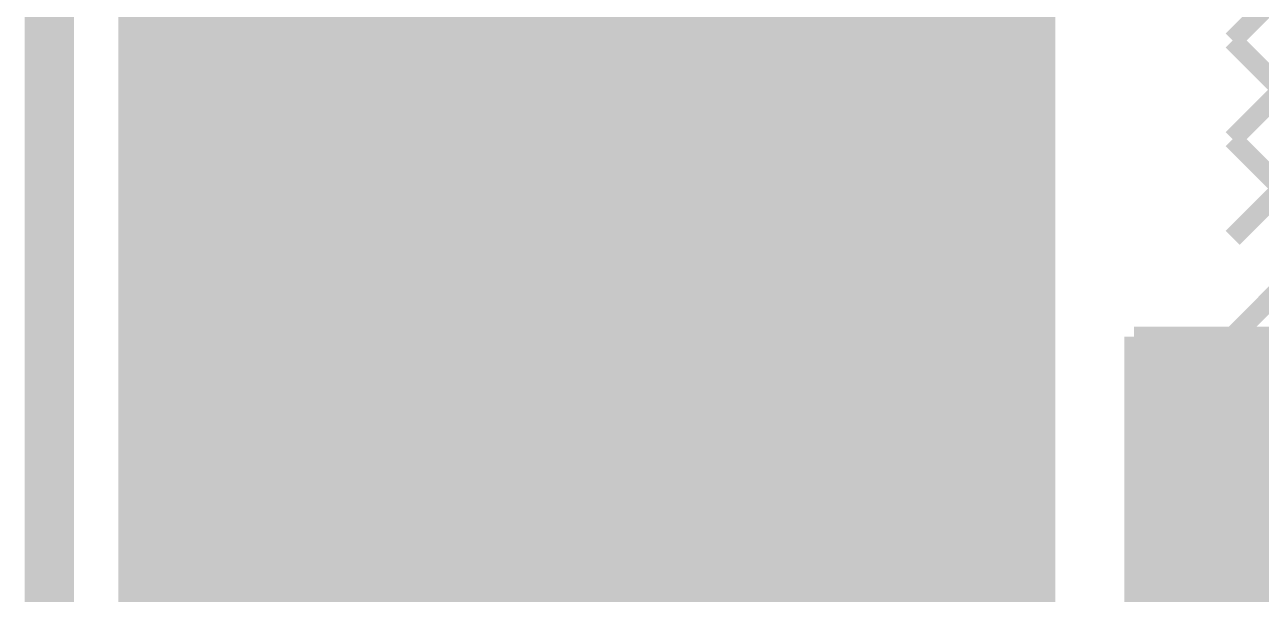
# Model space of a CAD drawing. Extents: x -5 to 112, y -62 to 71.
# Drawn here: x -5.4 to 10.53, y 4.94 to 12.27 of the extents above; entities that cross this region are included whole.
import ezdxf

# ---------------------------------------------------------------- set-up
doc = ezdxf.new("R2010")
doc.units = 0
doc.header["$MEASUREMENT"] = 0
doc.layers.get('0').update_dxf_attribs({"linetype": 'CONTINUOUS'})
for name, color, linetype in [('25-336-0_BOT', 7, 'CONTINUOUS'), ('25-336-0_DRD', 7, 'CONTINUOUS'), ('25-336-0_DRL', 2, 'CONTINUOUS'), ('25-336-0_IN1', 4, 'CONTINUOUS'), ('25-336-0_IN2', 3, 'CONTINUOUS'), ('25-336-0_SMB', 5, 'CONTINUOUS'), ('25-336-0_SMT', 10, 'CONTINUOUS'), ('25-336-0_SST', 9, 'CONTINUOUS'), ('25-336-0_TOP', 12, 'CONTINUOUS'), ('THRUHOLE_TAP', 8, 'CONTINUOUS')]:
    doc.layers.add(name, color=color, linetype=linetype)

# ---------------------------------------------------------------- blocks, each defined once
blk = doc.blocks.new('ROUND_58')
at = {"const_width": 0.35052}
blk.add_lwpolyline([(-0.17526, 0, 1), (0.17526, 0, 1)], format="xyb", close=True, dxfattribs=at)
blk = doc.blocks.new('ROUND_79')
at = {"const_width": 0.10033}
blk.add_lwpolyline([(-0.050164, 0, 1), (0.050164, 0, 1)], format="xyb", close=True, dxfattribs=at)
blk = doc.blocks.new('ROUND_73')
at = {"const_width": 0.10033}
blk.add_lwpolyline([(-0.050164, 0, 1), (0.050164, 0, 1)], format="xyb", close=True, dxfattribs=at)

msp = doc.modelspace()

# ---------------------------------------------------------------- linework, layer by layer
at = {"layer": '25-336-0_BOT', "const_width": 0.254}
for points in [[(-4.064, 24.511), (-4.064, 4.699)], [(-3.8354, 24.511), (-3.8354, 4.699)], [(-3.6068, 24.511), (-3.6068, 4.699)], [(-3.3782, 24.511), (-3.3782, 4.699)], [(-3.1496, 24.511), (-3.1496, 4.699)], [(-2.921, 24.511), (-2.921, 4.699)], [(-2.6924, 24.511), (-2.6924, 4.699)], [(-2.4638, 24.511), (-2.4638, 4.699)], [(-2.2352, 24.511), (-2.2352, 4.699)], [(-2.0066, 24.511), (-2.0066, 4.699)], [(-1.778, 24.511), (-1.778, 4.699)], [(-1.5494, 24.511), (-1.5494, 4.699)], [(-1.3208, 24.511), (-1.3208, 4.699)], [(-1.0922, 24.511), (-1.0922, 4.699)], [(-0.8636, 24.511), (-0.8636, 4.699)], [(-0.635, 24.511), (-0.635, 4.699)], [(-0.4064, 24.511), (-0.4064, 4.699)], [(-0.1778, 24.511), (-0.1778, 4.699)], [(0.0508, 24.511), (0.0508, 4.699)], [(0.2794, 24.511), (0.2794, 4.699)], [(0.508, 24.511), (0.508, 4.699)], [(0.7366, 24.511), (0.7366, 4.699)], [(0.9652, 24.511), (0.9652, 4.699)], [(1.1938, 24.511), (1.1938, 4.699)], [(1.4224, 24.511), (1.4224, 4.699)], [(1.651, 24.511), (1.651, 4.699)], [(1.8796, 24.511), (1.8796, 4.699)], [(2.1082, 24.511), (2.1082, 4.699)], [(2.3368, 24.511), (2.3368, 4.699)], [(2.5654, 24.511), (2.5654, 4.699)], [(2.794, 24.511), (2.794, 4.699)], [(3.0226, 24.511), (3.0226, 4.699)], [(3.2512, 24.511), (3.2512, 4.699)], [(3.4798, 24.511), (3.4798, 4.699)], [(3.7084, 24.511), (3.7084, 4.699)], [(3.937, 24.511), (3.937, 4.699)], [(4.1656, 24.511), (4.1656, 4.699)], [(4.3942, 24.511), (4.3942, -3.81)], [(4.6228, 24.511), (4.6228, -3.81)], [(4.8514, 24.511), (4.8514, -3.81)], [(5.08, 24.511), (5.08, -3.81)], [(5.3086, 24.511), (5.3086, -3.81)], [(5.5372, 24.511), (5.5372, -3.81)], [(5.7658, 24.511), (5.7658, -3.81)], [(5.9944, 24.511), (5.9944, -3.81)], [(6.223, 24.511), (6.223, -3.81)], [(6.4516, 24.511), (6.4516, -3.81)], [(6.6802, 24.511), (6.6802, -3.81)], [(6.9088, 24.511), (6.9088, -3.81)], [(7.1374, 24.511), (7.1374, -3.81)], [(7.366, 24.511), (7.366, -3.81)], [(7.5946, 24.511), (7.5946, -3.81)], [(12.192, 17.907), (7.747, 13.462), (7.747, -3.81), (4.318, -3.81)], [(7.747, 12.192), (-4.064, 12.192)], [(7.747, 11.9634), (-4.064, 11.9634)], [(7.747, 11.7348), (-4.064, 11.7348)], [(7.747, 11.5062), (-4.064, 11.5062)], [(7.747, 11.2776), (-4.064, 11.2776)], [(7.747, 11.049), (-4.064, 11.049)], [(7.747, 10.8204), (-4.064, 10.8204)], [(7.747, 10.5918), (-4.064, 10.5918)], [(7.747, 10.3632), (-4.064, 10.3632)], [(7.747, 10.1346), (-4.064, 10.1346)], [(7.747, 9.906), (-4.064, 9.906)], [(7.747, 9.6774), (-4.064, 9.6774)], [(7.747, 9.4488), (-4.064, 9.4488)], [(7.747, 9.2202), (-4.064, 9.2202)], [(7.747, 8.9916), (-4.064, 8.9916)], [(7.747, 8.763), (-4.064, 8.763)], [(7.747, 8.5344), (-4.064, 8.5344)], [(7.747, 8.3058), (-4.064, 8.3058)], [(7.747, 8.0772), (-4.064, 8.0772)], [(7.747, 7.8486), (-4.064, 7.8486)], [(7.747, 7.62), (-4.064, 7.62)], [(7.747, 7.3914), (-4.064, 7.3914)], [(7.747, 7.1628), (-4.064, 7.1628)], [(7.747, 6.9342), (-4.064, 6.9342)], [(7.747, 6.7056), (-4.064, 6.7056)], [(7.747, 6.477), (-4.064, 6.477)], [(7.747, 6.2484), (-4.064, 6.2484)], [(7.747, 6.0198), (-4.064, 6.0198)], [(7.747, 5.7912), (-4.064, 5.7912)], [(7.747, 5.5626), (-4.064, 5.5626)], [(7.747, 5.334), (-4.064, 5.334)], [(7.747, 5.1054), (-4.064, 5.1054)], [(7.747, 4.8768), (-4.064, 4.8768)]]:
    msp.add_lwpolyline(points, dxfattribs=at)
at = {"layer": '25-336-0_DRD'}
for points, const_width in [([(-5.08, 7.62), (-5.08, 71.12), (111.76, 71.12), (111.76, -5.08), (-5.08, -5.08), (-5.08, 7.62)], 0.635), ([(12.7, 14.605), (10.16, 12.065)], 0.254), ([(-1.27, 13.97), (-3.81, 11.43)], 0.254), ([(-1.27, 11.43), (-3.81, 13.97)], 0.254), ([(0, 13.97), (-2.54, 11.43)], 0.254), ([(0, 11.43), (-2.54, 13.97)], 0.254), ([(1.27, 13.97), (-1.27, 11.43)], 0.254), ([(1.27, 11.43), (-1.27, 13.97)], 0.254), ([(2.54, 13.97), (0, 11.43)], 0.254), ([(2.54, 11.43), (0, 13.97)], 0.254), ([(3.81, 13.97), (1.27, 11.43)], 0.254), ([(3.81, 11.43), (1.27, 13.97)], 0.254), ([(5.08, 13.97), (2.54, 11.43)], 0.254), ([(5.08, 11.43), (2.54, 13.97)], 0.254), ([(6.35, 13.97), (3.81, 11.43)], 0.254), ([(6.35, 11.43), (3.81, 13.97)], 0.254), ([(7.62, 13.97), (5.08, 11.43)], 0.254), ([(7.62, 11.43), (5.08, 13.97)], 0.254), ([(12.7, 13.335), (10.16, 10.795)], 0.254), ([(-1.27, 12.7), (-3.81, 10.16)], 0.254), ([(-1.27, 10.16), (-3.81, 12.7)], 0.254), ([(0, 12.7), (-2.54, 10.16)], 0.254), ([(0, 10.16), (-2.54, 12.7)], 0.254), ([(1.27, 12.7), (-1.27, 10.16)], 0.254), ([(1.27, 10.16), (-1.27, 12.7)], 0.254), ([(2.54, 12.7), (0, 10.16)], 0.254), ([(2.54, 10.16), (0, 12.7)], 0.254), ([(3.81, 12.7), (1.27, 10.16)], 0.254), ([(3.81, 10.16), (1.27, 12.7)], 0.254), ([(5.08, 12.7), (2.54, 10.16)], 0.254), ([(5.08, 10.16), (2.54, 12.7)], 0.254), ([(6.35, 12.7), (3.81, 10.16)], 0.254), ([(6.35, 10.16), (3.81, 12.7)], 0.254), ([(7.62, 12.7), (5.08, 10.16)], 0.254), ([(7.62, 10.16), (5.08, 12.7)], 0.254), ([(12.7, 12.065), (10.16, 9.525)], 0.254), ([(12.7, 9.525), (10.16, 12.065)], 0.254), ([(-1.27, 11.43), (-3.81, 8.89)], 0.254), ([(-1.27, 8.89), (-3.81, 11.43)], 0.254), ([(0, 11.43), (-2.54, 8.89)], 0.254), ([(0, 8.89), (-2.54, 11.43)], 0.254), ([(1.27, 11.43), (-1.27, 8.89)], 0.254), ([(1.27, 8.89), (-1.27, 11.43)], 0.254), ([(2.54, 11.43), (0, 8.89)], 0.254), ([(2.54, 8.89), (0, 11.43)], 0.254), ([(3.81, 11.43), (1.27, 8.89)], 0.254), ([(3.81, 8.89), (1.27, 11.43)], 0.254), ([(5.08, 11.43), (2.54, 8.89)], 0.254), ([(5.08, 8.89), (2.54, 11.43)], 0.254), ([(6.35, 11.43), (3.81, 8.89)], 0.254), ([(6.35, 8.89), (3.81, 11.43)], 0.254), ([(7.62, 11.43), (5.08, 8.89)], 0.254), ([(7.62, 8.89), (5.08, 11.43)], 0.254), ([(12.7, 10.795), (10.16, 8.255)], 0.254), ([(12.7, 8.255), (10.16, 10.795)], 0.254), ([(-1.27, 10.16), (-3.81, 7.62)], 0.254), ([(-1.27, 7.62), (-3.81, 10.16)], 0.254), ([(0, 10.16), (-2.54, 7.62)], 0.254), ([(0, 7.62), (-2.54, 10.16)], 0.254), ([(1.27, 10.16), (-1.27, 7.62)], 0.254), ([(1.27, 7.62), (-1.27, 10.16)], 0.254), ([(2.54, 10.16), (0, 7.62)], 0.254), ([(2.54, 7.62), (0, 10.16)], 0.254), ([(3.81, 10.16), (1.27, 7.62)], 0.254), ([(3.81, 7.62), (1.27, 10.16)], 0.254), ([(5.08, 10.16), (2.54, 7.62)], 0.254), ([(5.08, 7.62), (2.54, 10.16)], 0.254), ([(6.35, 10.16), (3.81, 7.62)], 0.254), ([(6.35, 7.62), (3.81, 10.16)], 0.254), ([(7.62, 10.16), (5.08, 7.62)], 0.254), ([(7.62, 7.62), (5.08, 10.16)], 0.254), ([(-1.27, 8.89), (-3.81, 6.35)], 0.254), ([(-1.27, 6.35), (-3.81, 8.89)], 0.254), ([(0, 8.89), (-2.54, 6.35)], 0.254), ([(0, 6.35), (-2.54, 8.89)], 0.254), ([(1.27, 8.89), (-1.27, 6.35)], 0.254), ([(1.27, 6.35), (-1.27, 8.89)], 0.254), ([(2.54, 8.89), (0, 6.35)], 0.254), ([(2.54, 6.35), (0, 8.89)], 0.254), ([(3.81, 8.89), (1.27, 6.35)], 0.254), ([(3.81, 6.35), (1.27, 8.89)], 0.254), ([(5.08, 8.89), (2.54, 6.35)], 0.254), ([(5.08, 6.35), (2.54, 8.89)], 0.254), ([(6.35, 8.89), (3.81, 6.35)], 0.254), ([(6.35, 6.35), (3.81, 8.89)], 0.254), ([(7.62, 8.89), (5.08, 6.35)], 0.254), ([(7.62, 6.35), (5.08, 8.89)], 0.254), ([(-1.27, 7.62), (-3.81, 5.08)], 0.254), ([(-1.27, 5.08), (-3.81, 7.62)], 0.254), ([(0, 7.62), (-2.54, 5.08)], 0.254), ([(0, 5.08), (-2.54, 7.62)], 0.254), ([(1.27, 7.62), (-1.27, 5.08)], 0.254), ([(1.27, 5.08), (-1.27, 7.62)], 0.254), ([(2.54, 7.62), (0, 5.08)], 0.254), ([(2.54, 5.08), (0, 7.62)], 0.254), ([(3.81, 7.62), (1.27, 5.08)], 0.254), ([(3.81, 5.08), (1.27, 7.62)], 0.254), ([(5.08, 7.62), (2.54, 5.08)], 0.254), ([(5.08, 5.08), (2.54, 7.62)], 0.254), ([(6.35, 7.62), (3.81, 5.08)], 0.254), ([(6.35, 5.08), (3.81, 7.62)], 0.254), ([(7.62, 7.62), (5.08, 5.08)], 0.254), ([(7.62, 5.08), (5.08, 7.62)], 0.254), ([(-1.27, 6.35), (-3.81, 3.81)], 0.254), ([(-1.27, 3.81), (-3.81, 6.35)], 0.254), ([(0, 6.35), (-2.54, 3.81)], 0.254), ([(0, 3.81), (-2.54, 6.35)], 0.254), ([(1.27, 6.35), (-1.27, 3.81)], 0.254), ([(1.27, 3.81), (-1.27, 6.35)], 0.254), ([(2.54, 6.35), (0, 3.81)], 0.254), ([(2.54, 3.81), (0, 6.35)], 0.254), ([(3.81, 6.35), (1.27, 3.81)], 0.254), ([(3.81, 3.81), (1.27, 6.35)], 0.254), ([(5.08, 6.35), (2.54, 3.81)], 0.254), ([(5.08, 3.81), (2.54, 6.35)], 0.254), ([(6.35, 6.35), (3.81, 3.81)], 0.254), ([(6.35, 3.81), (3.81, 6.35)], 0.254), ([(7.62, 6.35), (5.08, 3.81)], 0.254), ([(7.62, 3.81), (5.08, 6.35)], 0.254), ([(6.35, 5.08), (3.81, 2.54)], 0.254), ([(6.35, 2.54), (3.81, 5.08)], 0.254), ([(7.62, 5.08), (5.08, 2.54)], 0.254), ([(7.62, 2.54), (5.08, 5.08)], 0.254)]:
    msp.add_lwpolyline(points, dxfattribs=dict(at, const_width=const_width))
at = {"layer": '25-336-0_DRL', "const_width": 0.635}
msp.add_lwpolyline([(-5.08, 7.62), (-5.08, 71.12), (111.76, 71.12), (111.76, -5.08), (-5.08, -5.08), (-5.08, 7.62)], dxfattribs=at)
at = {"layer": '25-336-0_IN1', "const_width": 0.254}
for points in [[(21.717, 24.511), (-4.064, 24.511), (-4.064, 4.699)], [(-3.8354, 24.511), (-3.8354, 4.699)], [(-3.6068, 24.511), (-3.6068, 4.699)], [(-3.3782, 24.511), (-3.3782, 4.699)], [(-3.1496, 24.511), (-3.1496, 4.699)], [(-2.921, 24.511), (-2.921, 4.699)], [(-2.6924, 24.511), (-2.6924, 4.699)], [(-2.4638, 24.511), (-2.4638, 4.699)], [(-2.2352, 24.511), (-2.2352, 4.699)], [(-2.0066, 24.511), (-2.0066, 4.699)], [(-1.778, 24.511), (-1.778, 4.699)], [(-1.5494, 24.511), (-1.5494, 4.699)], [(-1.3208, 24.511), (-1.3208, 4.699)], [(-1.0922, 24.511), (-1.0922, 4.699)], [(-0.8636, 24.511), (-0.8636, 4.699)], [(-0.635, 24.511), (-0.635, 4.699)], [(-0.4064, 24.511), (-0.4064, 4.699)], [(-0.1778, 24.511), (-0.1778, 4.699)], [(0.0508, 24.511), (0.0508, 4.699)], [(0.2794, 24.511), (0.2794, 4.699)], [(0.508, 24.511), (0.508, 4.699)], [(0.7366, 24.511), (0.7366, 4.699)], [(0.9652, 24.511), (0.9652, 4.699)], [(1.1938, 24.511), (1.1938, 4.699)], [(1.4224, 24.511), (1.4224, 4.699)], [(1.651, 24.511), (1.651, 4.699)], [(1.8796, 24.511), (1.8796, 4.699)], [(2.1082, 24.511), (2.1082, 4.699)], [(2.3368, 24.511), (2.3368, 4.699)], [(2.5654, 24.511), (2.5654, 4.699)], [(2.794, 24.511), (2.794, 4.699)], [(3.0226, 24.511), (3.0226, 4.699)], [(3.2512, 24.511), (3.2512, 4.699)], [(3.4798, 24.511), (3.4798, 4.699)], [(3.7084, 24.511), (3.7084, 4.699)], [(3.937, 24.511), (3.937, 4.699)], [(4.1656, 24.511), (4.1656, 4.699)], [(4.3942, 24.511), (4.3942, -3.81)], [(4.6228, 24.511), (4.6228, -3.81)], [(4.8514, 24.511), (4.8514, -3.81)], [(5.08, 24.511), (5.08, -3.81)], [(5.3086, 24.511), (5.3086, -3.81)], [(5.5372, 24.511), (5.5372, -3.81)], [(5.7658, 24.511), (5.7658, -3.81)], [(5.9944, 24.511), (5.9944, -3.81)], [(6.223, 24.511), (6.223, -3.81)], [(6.4516, 24.511), (6.4516, -3.81)], [(6.6802, 24.511), (6.6802, -3.81)], [(6.9088, 24.511), (6.9088, -3.81)], [(7.1374, 24.511), (7.1374, -3.81)], [(7.366, 24.511), (7.366, -3.81)], [(7.5946, 24.511), (7.5946, -3.81)], [(7.747, 13.462), (7.747, -3.81)], [(7.747, 12.192), (-4.064, 12.192)], [(7.747, 11.9634), (-4.064, 11.9634)], [(7.747, 11.7348), (-4.064, 11.7348)], [(7.747, 11.5062), (-4.064, 11.5062)], [(7.747, 11.2776), (-4.064, 11.2776)], [(7.747, 11.049), (-4.064, 11.049)], [(7.747, 10.8204), (-4.064, 10.8204)], [(7.747, 10.5918), (-4.064, 10.5918)], [(7.747, 10.3632), (-4.064, 10.3632)], [(7.747, 10.1346), (-4.064, 10.1346)], [(7.747, 9.906), (-4.064, 9.906)], [(7.747, 9.6774), (-4.064, 9.6774)], [(7.747, 9.4488), (-4.064, 9.4488)], [(7.747, 9.2202), (-4.064, 9.2202)], [(7.747, 8.9916), (-4.064, 8.9916)], [(7.747, 8.763), (-4.064, 8.763)], [(7.747, 8.5344), (-4.064, 8.5344)], [(7.747, 8.3058), (-4.064, 8.3058)], [(7.747, 8.0772), (-4.064, 8.0772)], [(7.747, 7.8486), (-4.064, 7.8486)], [(7.747, 7.62), (-4.064, 7.62)], [(7.747, 7.3914), (-4.064, 7.3914)], [(7.747, 7.1628), (-4.064, 7.1628)], [(7.747, 6.9342), (-4.064, 6.9342)], [(7.747, 6.7056), (-4.064, 6.7056)], [(7.747, 6.477), (-4.064, 6.477)], [(7.747, 6.2484), (-4.064, 6.2484)], [(7.747, 6.0198), (-4.064, 6.0198)], [(7.747, 5.7912), (-4.064, 5.7912)], [(7.747, 5.5626), (-4.064, 5.5626)], [(7.747, 5.334), (-4.064, 5.334)], [(7.747, 5.1054), (-4.064, 5.1054)], [(7.747, 4.8768), (-4.064, 4.8768)]]:
    msp.add_lwpolyline(points, dxfattribs=at)
at = {"layer": '25-336-0_IN2', "const_width": 0.254}
for points in [[(21.717, 25.4), (17.653, 25.4), (17.653, 24.511), (-4.064, 24.511), (-4.064, 4.699)], [(-3.8354, 24.511), (-3.8354, 4.699)], [(-3.6068, 24.511), (-3.6068, 4.699)], [(-3.3782, 24.511), (-3.3782, 4.699)], [(-3.1496, 24.511), (-3.1496, 4.699)], [(-2.921, 24.511), (-2.921, 4.699)], [(-2.6924, 24.511), (-2.6924, 4.699)], [(-2.4638, 24.511), (-2.4638, 4.699)], [(-2.2352, 24.511), (-2.2352, 4.699)], [(-2.0066, 24.511), (-2.0066, 4.699)], [(-1.778, 24.511), (-1.778, 4.699)], [(-1.5494, 24.511), (-1.5494, 4.699)], [(-1.3208, 24.511), (-1.3208, 4.699)], [(-1.0922, 24.511), (-1.0922, 4.699)], [(-0.8636, 24.511), (-0.8636, 4.699)], [(-0.635, 24.511), (-0.635, 4.699)], [(-0.4064, 24.511), (-0.4064, 4.699)], [(-0.1778, 24.511), (-0.1778, 4.699)], [(0.0508, 24.511), (0.0508, 4.699)], [(0.2794, 24.511), (0.2794, 4.699)], [(0.508, 24.511), (0.508, 4.699)], [(0.7366, 24.511), (0.7366, 4.699)], [(0.9652, 24.511), (0.9652, 4.699)], [(1.1938, 24.511), (1.1938, 4.699)], [(1.4224, 24.511), (1.4224, 4.699)], [(1.651, 24.511), (1.651, 4.699)], [(1.8796, 24.511), (1.8796, 4.699)], [(2.1082, 24.511), (2.1082, 4.699)], [(2.3368, 24.511), (2.3368, 4.699)], [(2.5654, 24.511), (2.5654, 4.699)], [(2.794, 24.511), (2.794, 4.699)], [(3.0226, 24.511), (3.0226, 4.699)], [(3.2512, 24.511), (3.2512, 4.699)], [(3.4798, 24.511), (3.4798, 4.699)], [(3.7084, 24.511), (3.7084, 4.699)], [(3.937, 24.511), (3.937, 4.699)], [(4.1656, 24.511), (4.1656, 4.699)], [(4.3942, 24.511), (4.3942, -3.81)], [(4.6228, 24.511), (4.6228, -3.81)], [(4.8514, 24.511), (4.8514, -3.81)], [(5.08, 24.511), (5.08, -3.81)], [(5.3086, 24.511), (5.3086, -3.81)], [(5.5372, 24.511), (5.5372, -3.81)], [(5.7658, 24.511), (5.7658, -3.81)], [(5.9944, 24.511), (5.9944, -3.81)], [(6.223, 24.511), (6.223, -3.81)], [(6.4516, 24.511), (6.4516, -3.81)], [(6.6802, 24.511), (6.6802, -3.81)], [(6.9088, 24.511), (6.9088, -3.81)], [(7.1374, 24.511), (7.1374, -3.81)], [(7.366, 24.511), (7.366, -3.81)], [(7.5946, 24.511), (7.5946, -3.81)], [(7.747, 13.462), (7.747, -3.81)], [(7.747, 12.192), (-4.064, 12.192)], [(7.747, 11.9634), (-4.064, 11.9634)], [(7.747, 11.7348), (-4.064, 11.7348)], [(7.747, 11.5062), (-4.064, 11.5062)], [(7.747, 11.2776), (-4.064, 11.2776)], [(7.747, 11.049), (-4.064, 11.049)], [(7.747, 10.8204), (-4.064, 10.8204)], [(7.747, 10.5918), (-4.064, 10.5918)], [(7.747, 10.3632), (-4.064, 10.3632)], [(7.747, 10.1346), (-4.064, 10.1346)], [(7.747, 9.906), (-4.064, 9.906)], [(7.747, 9.6774), (-4.064, 9.6774)], [(7.747, 9.4488), (-4.064, 9.4488)], [(7.747, 9.2202), (-4.064, 9.2202)], [(7.747, 8.9916), (-4.064, 8.9916)], [(7.747, 8.763), (-4.064, 8.763)], [(7.747, 8.5344), (-4.064, 8.5344)], [(7.747, 8.3058), (-4.064, 8.3058)], [(7.747, 8.0772), (-4.064, 8.0772)], [(7.747, 7.8486), (-4.064, 7.8486)], [(7.747, 7.62), (-4.064, 7.62)], [(7.747, 7.3914), (-4.064, 7.3914)], [(7.747, 7.1628), (-4.064, 7.1628)], [(7.747, 6.9342), (-4.064, 6.9342)], [(7.747, 6.7056), (-4.064, 6.7056)], [(7.747, 6.477), (-4.064, 6.477)], [(7.747, 6.2484), (-4.064, 6.2484)], [(7.747, 6.0198), (-4.064, 6.0198)], [(7.747, 5.7912), (-4.064, 5.7912)], [(7.747, 5.5626), (-4.064, 5.5626)], [(7.747, 5.334), (-4.064, 5.334)], [(7.747, 5.1054), (-4.064, 5.1054)], [(7.747, 4.8768), (-4.064, 4.8768)]]:
    msp.add_lwpolyline(points, dxfattribs=at)
at = {"layer": '25-336-0_SMB', "const_width": 0.254}
for points in [[(-3.429, 24.13), (-3.429, 5.207)], [(-3.3274, 24.13), (-3.3274, 5.207)], [(-3.0988, 24.13), (-3.0988, 5.207)], [(-2.8702, 24.13), (-2.8702, 5.207)], [(-2.6416, 24.13), (-2.6416, 5.207)], [(-2.413, 24.13), (-2.413, 5.207)], [(-2.1844, 24.13), (-2.1844, 5.207)], [(-1.9558, 24.13), (-1.9558, 5.207)], [(-1.7272, 24.13), (-1.7272, 5.207)], [(-1.4986, 24.13), (-1.4986, 5.207)], [(-1.27, 24.13), (-1.27, 5.207)], [(-1.0414, 24.13), (-1.0414, 5.207)], [(-0.8128, 24.13), (-0.8128, 5.207)], [(-0.5842, 24.13), (-0.5842, 5.207)], [(-0.3556, 24.13), (-0.3556, 5.207)], [(-0.127, 24.13), (-0.127, 5.207)], [(0.1016, 24.13), (0.1016, 5.207)], [(0.3302, 24.13), (0.3302, 5.207)], [(0.5588, 24.13), (0.5588, 5.207)], [(0.7874, 24.13), (0.7874, 5.207)], [(1.016, 24.13), (1.016, 5.207)], [(1.2446, 24.13), (1.2446, 5.207)], [(1.4732, 24.13), (1.4732, 5.207)], [(1.7018, 24.13), (1.7018, 5.207)], [(1.9304, 24.13), (1.9304, 5.207)], [(2.159, 24.13), (2.159, 5.207)], [(2.3876, 24.13), (2.3876, 5.207)], [(2.6162, 24.13), (2.6162, 5.207)], [(2.8448, 24.13), (2.8448, 5.207)], [(3.0734, 24.13), (3.0734, 5.207)], [(3.302, 24.13), (3.302, 5.207)], [(3.5306, 24.13), (3.5306, 5.207)], [(3.7592, 24.13), (3.7592, 5.207)], [(3.9878, 24.13), (3.9878, 5.207)], [(4.2164, 24.13), (4.2164, 5.207)], [(4.445, 24.13), (4.445, 5.207)], [(4.6736, 24.13), (4.6736, 5.207)], [(4.9022, 24.13), (4.9022, -3.556)], [(5.1308, 24.13), (5.1308, -3.556)], [(5.3594, 24.13), (5.3594, -3.556)], [(5.588, 24.13), (5.588, -3.556)], [(5.8166, 24.13), (5.8166, -3.556)], [(6.0452, 24.13), (6.0452, -3.556)], [(6.2738, 24.13), (6.2738, -3.556)], [(6.5024, 24.13), (6.5024, -3.556)], [(6.731, 24.13), (6.731, -3.556)], [(6.9596, 24.13), (6.9596, -3.556)], [(7.1882, 24.13), (7.1882, -3.556)], [(11.938, 18.288), (7.366, 13.716), (7.366, -3.556), (4.699, -3.556)], [(7.366, 12.319), (-3.429, 12.319)], [(7.366, 12.0904), (-3.429, 12.0904)], [(7.366, 11.8618), (-3.429, 11.8618)], [(7.366, 11.6332), (-3.429, 11.6332)], [(7.366, 11.4046), (-3.429, 11.4046)], [(7.366, 11.176), (-3.429, 11.176)], [(7.366, 10.9474), (-3.429, 10.9474)], [(7.366, 10.7188), (-3.429, 10.7188)], [(7.366, 10.4902), (-3.429, 10.4902)], [(7.366, 10.2616), (-3.429, 10.2616)], [(7.366, 10.033), (-3.429, 10.033)], [(7.366, 9.8044), (-3.429, 9.8044)], [(7.366, 9.5758), (-3.429, 9.5758)], [(7.366, 9.3472), (-3.429, 9.3472)], [(7.366, 9.1186), (-3.429, 9.1186)], [(7.366, 8.89), (-3.429, 8.89)], [(7.366, 8.6614), (-3.429, 8.6614)], [(7.366, 8.4328), (-3.429, 8.4328)], [(7.366, 8.2042), (-3.429, 8.2042)], [(7.366, 7.9756), (-3.429, 7.9756)], [(7.366, 7.747), (-3.429, 7.747)], [(7.366, 7.5184), (-3.429, 7.5184)], [(7.366, 7.2898), (-3.429, 7.2898)], [(7.366, 7.0612), (-3.429, 7.0612)], [(7.366, 6.8326), (-3.429, 6.8326)], [(7.366, 6.604), (-3.429, 6.604)], [(7.366, 6.3754), (-3.429, 6.3754)], [(7.366, 6.1468), (-3.429, 6.1468)], [(7.366, 5.9182), (-3.429, 5.9182)], [(7.366, 5.6896), (-3.429, 5.6896)], [(7.366, 5.461), (-3.429, 5.461)], [(7.366, 5.2324), (-3.429, 5.2324)], [(4.699, 5.207), (-3.429, 5.207)], [(4.699, 5.207), (4.699, -3.556)], [(7.366, 5.0038), (4.699, 5.0038)]]:
    msp.add_lwpolyline(points, dxfattribs=at)
at = {"layer": '25-336-0_SMT', "const_width": 0.254}
for points in [[(21.463, 25.146), (17.907, 25.146), (17.907, 24.13), (-3.556, 24.13), (-3.556, 5.08)], [(-3.4544, 24.13), (-3.4544, 5.08)], [(-3.2258, 24.13), (-3.2258, 5.08)], [(-2.9972, 24.13), (-2.9972, 5.08)], [(-2.7686, 24.13), (-2.7686, 5.08)], [(-2.54, 24.13), (-2.54, 5.08)], [(-2.3114, 24.13), (-2.3114, 5.08)], [(-2.0828, 24.13), (-2.0828, 5.08)], [(-1.8542, 24.13), (-1.8542, 5.08)], [(-1.6256, 24.13), (-1.6256, 5.08)], [(-1.397, 24.13), (-1.397, 5.08)], [(-1.1684, 24.13), (-1.1684, 5.08)], [(-0.9398, 24.13), (-0.9398, 5.08)], [(-0.7112, 24.13), (-0.7112, 5.08)], [(-0.4826, 24.13), (-0.4826, 5.08)], [(-0.254, 24.13), (-0.254, 5.08)], [(-0.0254, 24.13), (-0.0254, 5.08)], [(0.2032, 24.13), (0.2032, 5.08)], [(0.4318, 24.13), (0.4318, 5.08)], [(0.6604, 24.13), (0.6604, 5.08)], [(0.889, 24.13), (0.889, 5.08)], [(1.1176, 24.13), (1.1176, 5.08)], [(1.3462, 24.13), (1.3462, 5.08)], [(1.5748, 24.13), (1.5748, 5.08)], [(1.8034, 24.13), (1.8034, 5.08)], [(2.032, 24.13), (2.032, 5.08)], [(2.2606, 24.13), (2.2606, 5.08)], [(2.4892, 24.13), (2.4892, 5.08)], [(2.7178, 24.13), (2.7178, 5.08)], [(2.9464, 24.13), (2.9464, 5.08)], [(3.175, 24.13), (3.175, 5.08)], [(3.4036, 24.13), (3.4036, 5.08)], [(3.6322, 24.13), (3.6322, 5.08)], [(3.8608, 24.13), (3.8608, 5.08)], [(4.0894, 24.13), (4.0894, 5.08)], [(4.318, 24.13), (4.318, 5.08)], [(4.5466, 24.13), (4.5466, 5.08)], [(4.7752, 24.13), (4.7752, -3.302)], [(5.0038, 24.13), (5.0038, -3.302)], [(5.2324, 24.13), (5.2324, -3.302)], [(5.461, 24.13), (5.461, -3.302)], [(5.6896, 24.13), (5.6896, -3.302)], [(5.9182, 24.13), (5.9182, -3.302)], [(6.1468, 24.13), (6.1468, -3.302)], [(6.35, 12.573), (6.35, -3.302)], [(6.35, 12.3444), (-3.556, 12.3444)], [(6.35, 12.1158), (-3.556, 12.1158)], [(6.35, 11.8872), (-3.556, 11.8872)], [(6.35, 11.6586), (-3.556, 11.6586)], [(6.35, 11.43), (-3.556, 11.43)], [(6.35, 11.2014), (-3.556, 11.2014)], [(6.35, 10.9728), (-3.556, 10.9728)], [(6.35, 10.7442), (-3.556, 10.7442)], [(6.35, 10.5156), (-3.556, 10.5156)], [(6.35, 10.287), (-3.556, 10.287)], [(6.35, 10.0584), (-3.556, 10.0584)], [(6.35, 9.8298), (-3.556, 9.8298)], [(6.35, 9.6012), (-3.556, 9.6012)], [(6.35, 9.3726), (-3.556, 9.3726)], [(6.35, 9.144), (-3.556, 9.144)], [(6.35, 8.9154), (-3.556, 8.9154)], [(6.35, 8.6868), (-3.556, 8.6868)], [(6.35, 8.4582), (-3.556, 8.4582)], [(6.35, 8.2296), (-3.556, 8.2296)], [(6.35, 8.001), (-3.556, 8.001)], [(6.35, 7.7724), (-3.556, 7.7724)], [(6.35, 7.5438), (-3.556, 7.5438)], [(6.35, 7.3152), (-3.556, 7.3152)], [(6.35, 7.0866), (-3.556, 7.0866)], [(6.35, 6.858), (-3.556, 6.858)], [(6.35, 6.6294), (-3.556, 6.6294)], [(6.35, 6.4008), (-3.556, 6.4008)], [(6.35, 6.1722), (-3.556, 6.1722)], [(6.35, 5.9436), (-3.556, 5.9436)], [(6.35, 5.715), (-3.556, 5.715)], [(6.35, 5.4864), (-3.556, 5.4864)], [(6.35, 5.2578), (-3.556, 5.2578)], [(4.699, 5.08), (-3.556, 5.08)], [(4.699, 5.08), (4.699, -3.302)], [(6.35, 5.0292), (4.699, 5.0292)]]:
    msp.add_lwpolyline(points, dxfattribs=at)
at = {"layer": '25-336-0_SST', "const_width": 0.1524}
for points in [[(9.71042, 8.26008, 0.4142136), (9.21004, 7.7597)], [(10.07364, 8.1026, 0.2064), (9.71042, 8.25921)], [(9.21004, 7.7597, 0.2608895), (9.44888, 7.33311)], [(9.71042, 5.18922, 0.4142136), (9.21004, 4.68884)], [(9.92378, 5.14096, 0.1106797), (9.71042, 5.18877)]]:
    msp.add_lwpolyline(points, format="xyb", dxfattribs=at)
for points in [[(10.07364, 8.1026), (12.7381, 6.08076)], [(11.77036, 5.3594), (9.4488, 7.33298)], [(9.92378, 5.14096), (11.25982, 4.50596)]]:
    msp.add_lwpolyline(points, dxfattribs=at)
at = {"layer": '25-336-0_TOP', "const_width": 0.254}
for points in [[(21.717, 25.4), (17.653, 25.4), (17.653, 24.511), (-4.064, 24.511), (-4.064, 4.699)], [(-3.8354, 24.511), (-3.8354, 4.699)], [(-3.6068, 24.511), (-3.6068, 4.699)], [(-3.3782, 24.511), (-3.3782, 4.699)], [(-3.1496, 24.511), (-3.1496, 4.699)], [(-2.921, 24.511), (-2.921, 4.699)], [(-2.6924, 24.511), (-2.6924, 4.699)], [(-2.4638, 24.511), (-2.4638, 4.699)], [(-2.2352, 24.511), (-2.2352, 4.699)], [(-2.0066, 24.511), (-2.0066, 4.699)], [(-1.778, 24.511), (-1.778, 4.699)], [(-1.5494, 24.511), (-1.5494, 4.699)], [(-1.3208, 24.511), (-1.3208, 4.699)], [(-1.0922, 24.511), (-1.0922, 4.699)], [(-0.8636, 24.511), (-0.8636, 4.699)], [(-0.635, 24.511), (-0.635, 4.699)], [(-0.4064, 24.511), (-0.4064, 4.699)], [(-0.1778, 24.511), (-0.1778, 4.699)], [(0.0508, 24.511), (0.0508, 4.699)], [(0.2794, 24.511), (0.2794, 4.699)], [(0.508, 24.511), (0.508, 4.699)], [(0.7366, 24.511), (0.7366, 4.699)], [(0.9652, 24.511), (0.9652, 4.699)], [(1.1938, 24.511), (1.1938, 4.699)], [(1.4224, 24.511), (1.4224, 4.699)], [(1.651, 24.511), (1.651, 4.699)], [(1.8796, 24.511), (1.8796, 4.699)], [(2.1082, 24.511), (2.1082, 4.699)], [(2.3368, 24.511), (2.3368, 4.699)], [(2.5654, 24.511), (2.5654, 4.699)], [(2.794, 24.511), (2.794, 4.699)], [(3.0226, 24.511), (3.0226, 4.699)], [(3.2512, 24.511), (3.2512, 4.699)], [(3.4798, 24.511), (3.4798, 4.699)], [(3.7084, 24.511), (3.7084, 4.699)], [(3.937, 24.511), (3.937, 4.699)], [(4.1656, 24.511), (4.1656, 4.699)], [(4.3942, 24.511), (4.3942, -3.81)], [(4.6228, 24.511), (4.6228, -3.81)], [(4.8514, 24.511), (4.8514, -3.81)], [(5.08, 24.511), (5.08, -3.81)], [(5.3086, 24.511), (5.3086, -3.81)], [(5.5372, 24.511), (5.5372, -3.81)], [(5.7658, 24.511), (5.7658, -3.81)], [(5.9944, 24.511), (5.9944, -3.81)], [(6.223, 24.511), (6.223, -3.81)], [(6.4516, 24.511), (6.4516, -3.81)], [(6.6802, 24.511), (6.6802, -3.81)], [(6.858, 12.446), (6.858, -3.81)], [(6.858, 12.192), (-4.064, 12.192)], [(6.858, 11.9634), (-4.064, 11.9634)], [(6.858, 11.7348), (-4.064, 11.7348)], [(6.858, 11.5062), (-4.064, 11.5062)], [(6.858, 11.2776), (-4.064, 11.2776)], [(6.858, 11.049), (-4.064, 11.049)], [(6.858, 10.8204), (-4.064, 10.8204)], [(6.858, 10.5918), (-4.064, 10.5918)], [(6.858, 10.3632), (-4.064, 10.3632)], [(6.858, 10.1346), (-4.064, 10.1346)], [(6.858, 9.906), (-4.064, 9.906)], [(6.858, 9.6774), (-4.064, 9.6774)], [(6.858, 9.4488), (-4.064, 9.4488)], [(6.858, 9.2202), (-4.064, 9.2202)], [(6.858, 8.9916), (-4.064, 8.9916)], [(6.858, 8.763), (-4.064, 8.763)], [(6.858, 8.5344), (-4.064, 8.5344)], [(6.858, 8.3058), (-4.064, 8.3058)], [(8.89, 8.255), (8.89, -4.445)], [(19.05, 8.255), (8.89, 8.255)], [(19.05, 8.2296), (8.89, 8.2296)], [(8.9916, 8.255), (8.9916, -4.445)], [(9.2202, 8.255), (9.2202, -4.445)], [(9.4488, 8.255), (9.4488, -4.445)], [(9.6774, 8.255), (9.6774, -4.445)], [(9.906, 8.255), (9.906, -4.445)], [(10.1346, 8.255), (10.1346, -4.445)], [(10.3632, 8.255), (10.3632, -4.445)], [(10.5918, 8.255), (10.5918, -4.445)], [(6.858, 8.0772), (-4.064, 8.0772)], [(19.05, 8.001), (8.89, 8.001)], [(6.858, 7.8486), (-4.064, 7.8486)], [(19.05, 7.7724), (8.89, 7.7724)], [(6.858, 7.62), (-4.064, 7.62)], [(19.05, 7.5438), (8.89, 7.5438)], [(6.858, 7.3914), (-4.064, 7.3914)], [(19.05, 7.3152), (8.89, 7.3152)], [(6.858, 7.1628), (-4.064, 7.1628)], [(19.05, 7.0866), (8.89, 7.0866)], [(6.858, 6.9342), (-4.064, 6.9342)], [(19.05, 6.858), (8.89, 6.858)], [(6.858, 6.7056), (-4.064, 6.7056)], [(19.05, 6.6294), (8.89, 6.6294)], [(6.858, 6.477), (-4.064, 6.477)], [(6.858, 6.2484), (-4.064, 6.2484)], [(19.05, 6.4008), (8.89, 6.4008)], [(19.05, 6.1722), (8.89, 6.1722)], [(6.858, 6.0198), (-4.064, 6.0198)], [(19.05, 5.9436), (8.89, 5.9436)], [(6.858, 5.7912), (-4.064, 5.7912)], [(19.05, 5.715), (8.89, 5.715)], [(6.858, 5.5626), (-4.064, 5.5626)], [(19.05, 5.4864), (8.89, 5.4864)], [(6.858, 5.334), (-4.064, 5.334)], [(19.05, 5.2578), (8.89, 5.2578)], [(6.858, 5.1054), (-4.064, 5.1054)], [(19.05, 5.0292), (8.89, 5.0292)], [(6.858, 4.8768), (-4.064, 4.8768)]]:
    msp.add_lwpolyline(points, dxfattribs=at)

# ---------------------------------------------------------------- block references
at = {"layer": '25-336-0_BOT'}
for p in [(-2.54, 11.43), (-1.27, 11.43), (0, 11.43), (1.27, 11.43), (2.54, 11.43), (3.81, 11.43), (5.08, 11.43), (6.35, 11.43), (-2.54, 10.16), (-1.27, 10.16), (0, 10.16), (1.27, 10.16), (2.54, 10.16), (3.81, 10.16), (5.08, 10.16), (6.35, 10.16), (-2.54, 8.89), (-1.27, 8.89), (0, 8.89), (1.27, 8.89), (2.54, 8.89), (3.81, 8.89), (5.08, 8.89), (6.35, 8.89), (-2.54, 7.62), (-1.27, 7.62), (0, 7.62), (1.27, 7.62), (2.54, 7.62), (3.81, 7.62), (5.08, 7.62), (6.35, 7.62), (-2.54, 6.35), (-1.27, 6.35), (0, 6.35), (1.27, 6.35), (2.54, 6.35), (3.81, 6.35), (5.08, 6.35), (6.35, 6.35), (-2.54, 5.08), (-1.27, 5.08), (0, 5.08), (1.27, 5.08), (2.54, 5.08), (3.81, 5.08), (5.08, 5.08), (6.35, 5.08)]:
    msp.add_blockref('ROUND_58', p, dxfattribs=at)
at = {"layer": '25-336-0_DRL'}
for p in [(-2.54, 11.43), (-1.27, 11.43), (0, 11.43), (1.27, 11.43), (2.54, 11.43), (3.81, 11.43), (5.08, 11.43), (6.35, 11.43), (-2.54, 10.16), (-1.27, 10.16), (0, 10.16), (1.27, 10.16), (2.54, 10.16), (3.81, 10.16), (5.08, 10.16), (6.35, 10.16), (-2.54, 8.89), (-1.27, 8.89), (0, 8.89), (1.27, 8.89), (2.54, 8.89), (3.81, 8.89), (5.08, 8.89), (6.35, 8.89), (-2.54, 7.62), (-1.27, 7.62), (0, 7.62), (1.27, 7.62), (2.54, 7.62), (3.81, 7.62), (5.08, 7.62), (6.35, 7.62), (-2.54, 6.35), (-1.27, 6.35), (0, 6.35), (1.27, 6.35), (2.54, 6.35), (3.81, 6.35), (5.08, 6.35), (6.35, 6.35), (-2.54, 5.08), (-1.27, 5.08), (0, 5.08), (1.27, 5.08), (2.54, 5.08), (3.81, 5.08), (5.08, 5.08), (6.35, 5.08)]:
    msp.add_blockref('ROUND_79', p, dxfattribs=at)
at = {"layer": '25-336-0_IN1'}
for p in [(-2.54, 11.43), (-1.27, 11.43), (0, 11.43), (1.27, 11.43), (2.54, 11.43), (3.81, 11.43), (5.08, 11.43), (6.35, 11.43), (-2.54, 10.16), (-1.27, 10.16), (0, 10.16), (1.27, 10.16), (2.54, 10.16), (3.81, 10.16), (5.08, 10.16), (6.35, 10.16), (-2.54, 8.89), (-1.27, 8.89), (0, 8.89), (1.27, 8.89), (2.54, 8.89), (3.81, 8.89), (5.08, 8.89), (6.35, 8.89), (-2.54, 7.62), (-1.27, 7.62), (0, 7.62), (1.27, 7.62), (2.54, 7.62), (3.81, 7.62), (5.08, 7.62), (6.35, 7.62), (-2.54, 6.35), (-1.27, 6.35), (0, 6.35), (1.27, 6.35), (2.54, 6.35), (3.81, 6.35), (5.08, 6.35), (6.35, 6.35), (-2.54, 5.08), (-1.27, 5.08), (0, 5.08), (1.27, 5.08), (2.54, 5.08), (3.81, 5.08), (5.08, 5.08), (6.35, 5.08)]:
    msp.add_blockref('ROUND_58', p, dxfattribs=at)
at = {"layer": '25-336-0_IN2'}
for p in [(-2.54, 11.43), (-1.27, 11.43), (0, 11.43), (1.27, 11.43), (2.54, 11.43), (3.81, 11.43), (5.08, 11.43), (6.35, 11.43), (-2.54, 10.16), (-1.27, 10.16), (0, 10.16), (1.27, 10.16), (2.54, 10.16), (3.81, 10.16), (5.08, 10.16), (6.35, 10.16), (-2.54, 8.89), (-1.27, 8.89), (0, 8.89), (1.27, 8.89), (2.54, 8.89), (3.81, 8.89), (5.08, 8.89), (6.35, 8.89), (-2.54, 7.62), (-1.27, 7.62), (0, 7.62), (1.27, 7.62), (2.54, 7.62), (3.81, 7.62), (5.08, 7.62), (6.35, 7.62), (-2.54, 6.35), (-1.27, 6.35), (0, 6.35), (1.27, 6.35), (2.54, 6.35), (3.81, 6.35), (5.08, 6.35), (6.35, 6.35), (-2.54, 5.08), (-1.27, 5.08), (0, 5.08), (1.27, 5.08), (2.54, 5.08), (3.81, 5.08), (5.08, 5.08), (6.35, 5.08)]:
    msp.add_blockref('ROUND_58', p, dxfattribs=at)
at = {"layer": '25-336-0_TOP'}
for p in [(-2.54, 11.43), (-1.27, 11.43), (0, 11.43), (1.27, 11.43), (2.54, 11.43), (3.81, 11.43), (5.08, 11.43), (6.35, 11.43), (-2.54, 10.16), (-1.27, 10.16), (0, 10.16), (1.27, 10.16), (2.54, 10.16), (3.81, 10.16), (5.08, 10.16), (6.35, 10.16), (-2.54, 8.89), (-1.27, 8.89), (0, 8.89), (1.27, 8.89), (2.54, 8.89), (3.81, 8.89), (5.08, 8.89), (6.35, 8.89), (-2.54, 7.62), (-1.27, 7.62), (0, 7.62), (1.27, 7.62), (2.54, 7.62), (3.81, 7.62), (5.08, 7.62), (6.35, 7.62), (-2.54, 6.35), (-1.27, 6.35), (0, 6.35), (1.27, 6.35), (2.54, 6.35), (3.81, 6.35), (5.08, 6.35), (6.35, 6.35), (-2.54, 5.08), (-1.27, 5.08), (0, 5.08), (1.27, 5.08), (2.54, 5.08), (3.81, 5.08), (5.08, 5.08), (6.35, 5.08)]:
    msp.add_blockref('ROUND_58', p, dxfattribs=at)
at = {"layer": 'THRUHOLE_TAP'}
for p in [(-2.54, 11.43), (-1.27, 11.43), (0, 11.43), (1.27, 11.43), (2.54, 11.43), (3.81, 11.43), (5.08, 11.43), (6.35, 11.43), (-2.54, 10.16), (-1.27, 10.16), (0, 10.16), (1.27, 10.16), (2.54, 10.16), (3.81, 10.16), (5.08, 10.16), (6.35, 10.16), (-2.54, 8.89), (-1.27, 8.89), (0, 8.89), (1.27, 8.89), (2.54, 8.89), (3.81, 8.89), (5.08, 8.89), (6.35, 8.89), (-2.54, 7.62), (-1.27, 7.62), (0, 7.62), (1.27, 7.62), (2.54, 7.62), (3.81, 7.62), (5.08, 7.62), (6.35, 7.62), (-2.54, 6.35), (-1.27, 6.35), (0, 6.35), (1.27, 6.35), (2.54, 6.35), (3.81, 6.35), (5.08, 6.35), (6.35, 6.35), (-2.54, 5.08), (-1.27, 5.08), (0, 5.08), (1.27, 5.08), (2.54, 5.08), (3.81, 5.08), (5.08, 5.08), (6.35, 5.08)]:
    msp.add_blockref('ROUND_73', p, dxfattribs=at)

doc.saveas('drawing.dxf')
